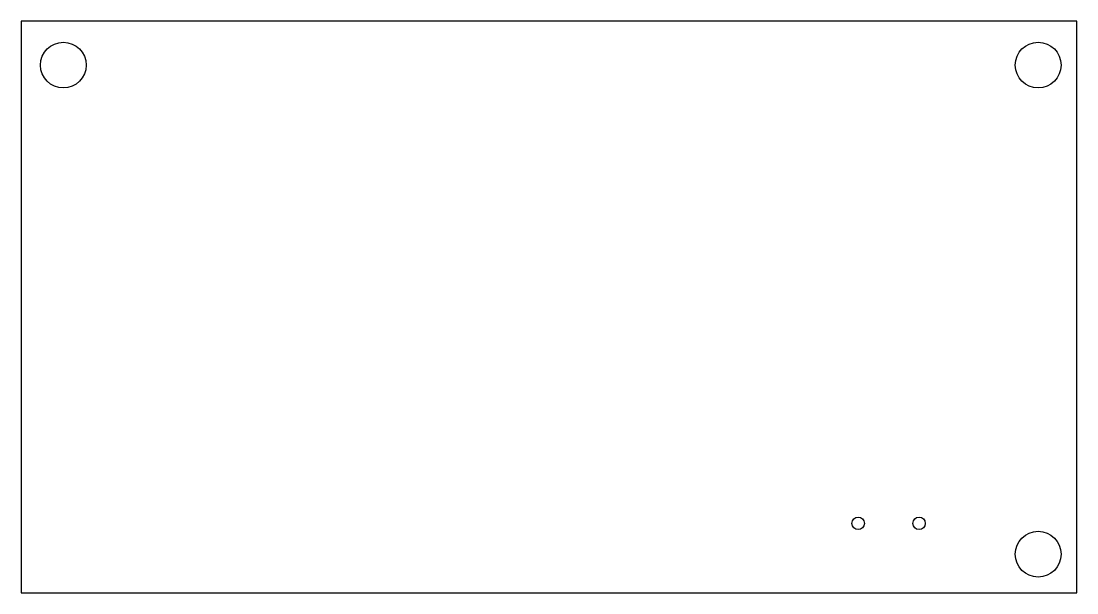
# Model space of a CAD drawing. Extents: x 0 to 3, y 0 to 1.62.
import ezdxf

# ---------------------------------------------------------------- set-up
doc = ezdxf.new("R2010")
doc.units = 0
doc.layers.add('20', color=7, linetype='CONTINUOUS')

msp = doc.modelspace()

# ---------------------------------------------------------------- linework, layer by layer
at = {"layer": '20'}
for p, q in [((3, 1.625), (0, 1.625)), ((0, 1.625), (0, 0)), ((3, 0), (3, 1.625)), ((0, 0), (3, 0))]:
    msp.add_line(p, q, dxfattribs=at)
for centre, radius in [((0.12, 1.5), 0.065), ((2.89, 1.5), 0.065), ((2.378386, 0.197638), 0.017717), ((2.551614, 0.197638), 0.017717), ((2.89, 0.11), 0.065)]:
    msp.add_circle(centre, radius, dxfattribs=at)

doc.saveas('drawing.dxf')
